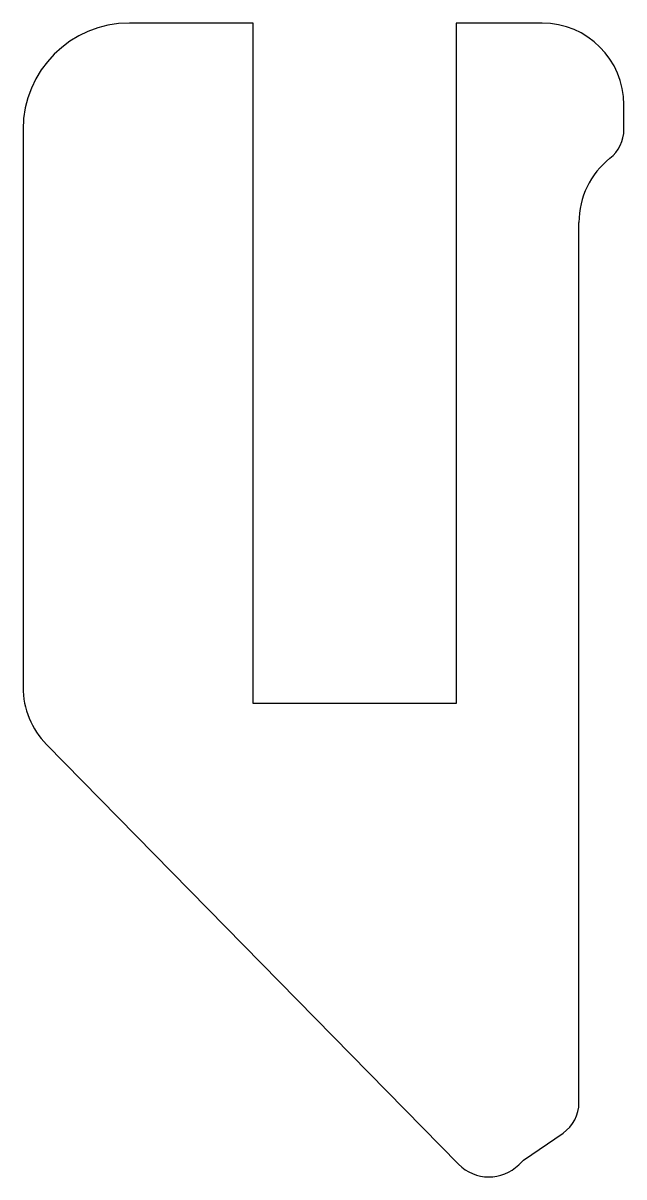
# Model space of a CAD drawing. Extents: x -149.1 to -112.4, y -24.7 to 45.9.
import ezdxf

# ---------------------------------------------------------------- set-up
doc = ezdxf.new("R2010")
doc.units = 0
doc.header["$MEASUREMENT"] = 0
doc.layers.add('MODELSKETCH_VISIBLE', color=7, linetype='CONTINUOUS')

msp = doc.modelspace()

# ---------------------------------------------------------------- linework, layer by layer
at = {"layer": 'MODELSKETCH_VISIBLE'}
for p, q in [((-135.045, 45.875), (-142.625, 45.875)), ((-135.045, 4.282), (-135.045, 45.875)), ((-117.375, 45.875), (-122.645, 45.875)), ((-122.645, 45.875), (-122.645, 4.282)), ((-112.375, 39.375), (-112.375, 40.875)), ((-149.125, 39.375), (-149.125, 5.275)), ((-115.125, -20.125), (-115.125, 33.691)), ((-122.645, 4.282), (-135.045, 4.282)), ((-147.692, 1.771), (-122.488, -23.884)), ((-118.525, -23.645), (-116.101, -21.979)), ((-118.801, -23.917), (-118.525, -23.645))]:
    msp.add_line(p, q, dxfattribs=at)
for centre, radius, start, end in [((-142.625, 39.375), 6.5, 90, 180), ((-117.375, 40.875), 5, 0, 90), ((-114.625, 39.375), 2.25, 308.36651, 0), ((-110.125, 33.691), 5, 128.36651, 180), ((-144.125, 5.275), 5, 180, 224.49129), ((-117.375, -20.125), 2.25, 304.49564, 0), ((-120.628, -22.057), 2.607, 224.49129, 314.49129)]:
    msp.add_arc(centre, radius, start, end, dxfattribs=at)

doc.saveas('drawing.dxf')
